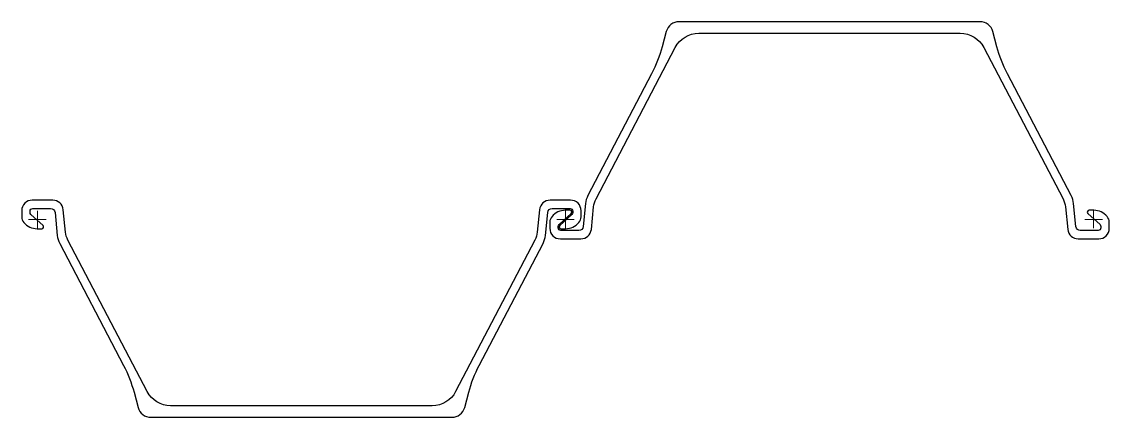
# Model space of a CAD drawing. Header units: millimetres. Extents: x -15 to 1220, y 266 to 716.
import ezdxf

# ---------------------------------------------------------------- set-up
doc = ezdxf.new("R2010")
doc.units = ezdxf.units.MM
doc.layers.add('ref', color=4, linetype='Continuous', lineweight=5)

# ---------------------------------------------------------------- blocks, each defined once
blk = doc.blocks.new('PU22+1-d')
for points in [[(1165.3, 23.5, -0.095802), (1168, 14.4), (1170.6, -11.2, 0.385312), (1182.5, -22), (1205.8, -22, 0.414214), (1217.8, -10), (1217.8, -3, 0.17875), (1215.3, 3.5, 0.219232), (1200.2, 10.5), (1194.9, 10.5, 0.687281), (1193.5, 6.8), (1207.3, -5.6, -0.212557), (1208.2, -7.9), (1208.2, -9.5, -0.414214), (1205.2, -12.5), (1184.9, -12.5, -0.385312), (1179.9, -8), (1177.3, 18.2, 0.095802), (1174.5, 27.3), (1102.1, 165.9, -0.055035), (1090.1, 196.6), (1085.5, 213.9, 0.339454), (1071, 225), (729, 225, 0.339454), (714.5, 213.9), (709.9, 196.6, -0.055035), (697.9, 165.9), (625.5, 27.3, 0.095802), (622.7, 18.2), (620.1, -8, -0.385312), (615.1, -12.5), (594.7, -12.5, -0.414214), (591.8, -9.5), (591.8, -7.9, -0.212557), (592.7, -5.6), (606.5, 6.8, 0.687281), (605.1, 10.5), (599.8, 10.5, 0.219232), (584.7, 3.5, 0.17875), (582.2, -3), (582.2, -10, 0.414214), (594.2, -22), (617.5, -22, 0.385312), (629.4, -11.2), (632, 14.4, -0.095802), (634.7, 23.5), (724.8, 195.8, -0.279203), (751.4, 211.9), (1048.6, 211.9, -0.279203), (1075.2, 195.8)], [(34.7, -23.5, -0.095802), (32, -14.4), (29.4, 11.2, 0.385312), (17.5, 22), (-5.8, 22, 0.414214), (-17.8, 10), (-17.8, 3, 0.17875), (-15.3, -3.5, 0.219232), (-0.2, -10.5), (5.1, -10.5, 0.687281), (6.5, -6.8), (-7.3, 5.6, -0.212557), (-8.2, 7.9), (-8.2, 9.5, -0.414214), (-5.2, 12.5), (15.1, 12.5, -0.385312), (20.1, 8), (22.7, -18.2, 0.095802), (25.5, -27.3), (97.9, -165.9, -0.055035), (109.9, -196.6), (114.5, -213.9, 0.339454), (129, -225), (471, -225, 0.339454), (485.5, -213.9), (490.1, -196.6, -0.055035), (502.1, -165.9), (574.5, -27.3, 0.095802), (577.3, -18.2), (579.9, 8, -0.385312), (584.9, 12.5), (605.2, 12.5, -0.414214), (608.2, 9.5), (608.2, 7.9, -0.212557), (607.3, 5.6), (593.5, -6.8, 0.687281), (594.9, -10.5), (600.2, -10.5, 0.219232), (615.3, -3.5, 0.17875), (617.8, 3), (617.8, 10, 0.414214), (605.8, 22), (582.5, 22, 0.385312), (570.6, 11.2), (568, -14.4, -0.095802), (565.3, -23.5), (475.2, -195.8, -0.279203), (448.6, -211.9), (151.4, -211.9, -0.279203), (124.8, -195.8)]]:
    blk.add_lwpolyline(points, format="xyb", close=True)
at = {"layer": 'ref'}
for p, q in [((-10, 0), (10, 0)), ((0, -10), (0, 10)), ((590, 0), (610, 0)), ((610, 0), (590, 0)), ((600, -10), (600, 10)), ((600, 10), (600, -10)), ((1210, 0), (1190, 0)), ((1200, 10), (1200, -10))]:
    blk.add_line(p, q, dxfattribs=at)

msp = doc.modelspace()

# ---------------------------------------------------------------- block references
msp.add_blockref('PU22+1-d', (2.5, 490.7))

doc.saveas('drawing.dxf')
